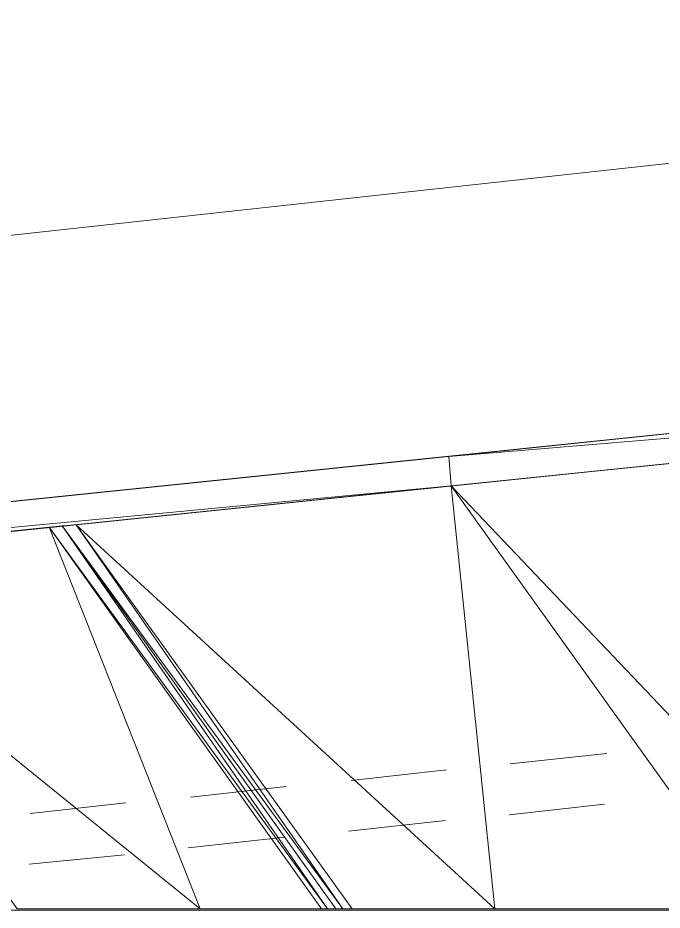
# Model space of a CAD drawing. Header units: inches. Extents: x -0.6 to 32.5, y 0.8 to 22.6.
# Drawn here: x 12.31 to 13.22, y 9.329 to 10.591 of the extents above; entities that cross this region are included whole.
import ezdxf

# ---------------------------------------------------------------- set-up
doc = ezdxf.new("R2010")
doc.units = ezdxf.units.IN
doc.header["$MEASUREMENT"] = 0
doc.layers.add('PDF_Geometry', color=7, linetype='Continuous', true_color=0xa5a5a5)

msp = doc.modelspace()

# ---------------------------------------------------------------- linework, layer by layer
at = {"layer": 'PDF_Geometry', "color": 7, "lineweight": 0}
msp.add_lwpolyline([(27.7256, 9.3289), (27.7256, 15.9222), (0.8839, 15.9222), (0.8839, 9.3289), (27.7256, 9.3289)], dxfattribs=at)
at = {"layer": 'PDF_Geometry', "lineweight": 0}
for points in [[(18.6972, 10.5689), (8.0472, 9.4672)], [(18.6889, 10.5256), (8.0272, 9.4222)], [(8.5322, 9.8939), (10.6889, 10.1072), (13.5689, 10.4222)], [(13.1422, 9.5506), (13.0056, 9.5356)], [(12.9156, 9.5272), (12.7806, 9.5122)], [(12.6889, 9.5039), (12.5539, 9.4889)], [(12.4622, 9.4806), (12.3272, 9.4656)], [(13.1389, 9.4789), (13.0039, 9.4639)], [(12.9139, 9.4556), (12.7772, 9.4406)], [(12.6872, 9.4322), (12.5506, 9.4172)], [(12.4606, 9.4072), (12.3256, 9.3939)]]:
    msp.add_lwpolyline(points, dxfattribs=at)
at = {"layer": 'PDF_Geometry', "color": 254, "lineweight": 0, "true_color": 0xdcdcdc}
for points in [[(12.9189, 9.9706), (15.0922, 10.1522), (15.0872, 10.1956), (12.9189, 9.9706)], [(12.9222, 9.9289), (12.9189, 9.9706), (15.0922, 10.1522), (12.9222, 9.9289)], [(12.9189, 9.9706), (12.9222, 9.9289), (8.0472, 9.4672), (12.9189, 9.9706)], [(13.4906, 9.3306), (12.9222, 9.9289), (13.2972, 9.9672), (13.4906, 9.3306)], [(12.9222, 9.9289), (8.0472, 9.4672), (8.0256, 9.4222), (12.9222, 9.9289)], [(12.9839, 9.3306), (12.3922, 9.8739), (12.9222, 9.9289), (12.9839, 9.3306)], [(12.9839, 9.3306), (12.9222, 9.9289), (13.3506, 9.3306), (12.9839, 9.3306)], [(13.3506, 9.3306), (13.4906, 9.3306), (12.9222, 9.9289), (13.3506, 9.3306)], [(12.5672, 9.3306), (11.9522, 9.8289), (12.3539, 9.8706), (12.5672, 9.3306)], [(12.7472, 9.3306), (12.3539, 9.8706), (12.3722, 9.8722), (12.7472, 9.3306)], [(12.7389, 9.3306), (12.7472, 9.3306), (12.3539, 9.8706), (12.7389, 9.3306)], [(12.5672, 9.3306), (12.3539, 9.8706), (12.7389, 9.3306), (12.5672, 9.3306)], [(12.7689, 9.3306), (12.3722, 9.8722), (12.3922, 9.8739), (12.7689, 9.3306)], [(12.7589, 9.3306), (12.7689, 9.3306), (12.3722, 9.8722), (12.7589, 9.3306)], [(12.7472, 9.3306), (12.3722, 9.8722), (12.7589, 9.3306), (12.7472, 9.3306)], [(12.7822, 9.3306), (12.9839, 9.3306), (12.3922, 9.8739), (12.7822, 9.3306)], [(12.7689, 9.3306), (12.3922, 9.8739), (12.7822, 9.3306), (12.7689, 9.3306)], [(12.3089, 9.3306), (12.5672, 9.3306), (11.9522, 9.8289), (12.3089, 9.3306)]]:
    msp.add_lwpolyline(points, dxfattribs=at)

doc.saveas('drawing.dxf')
